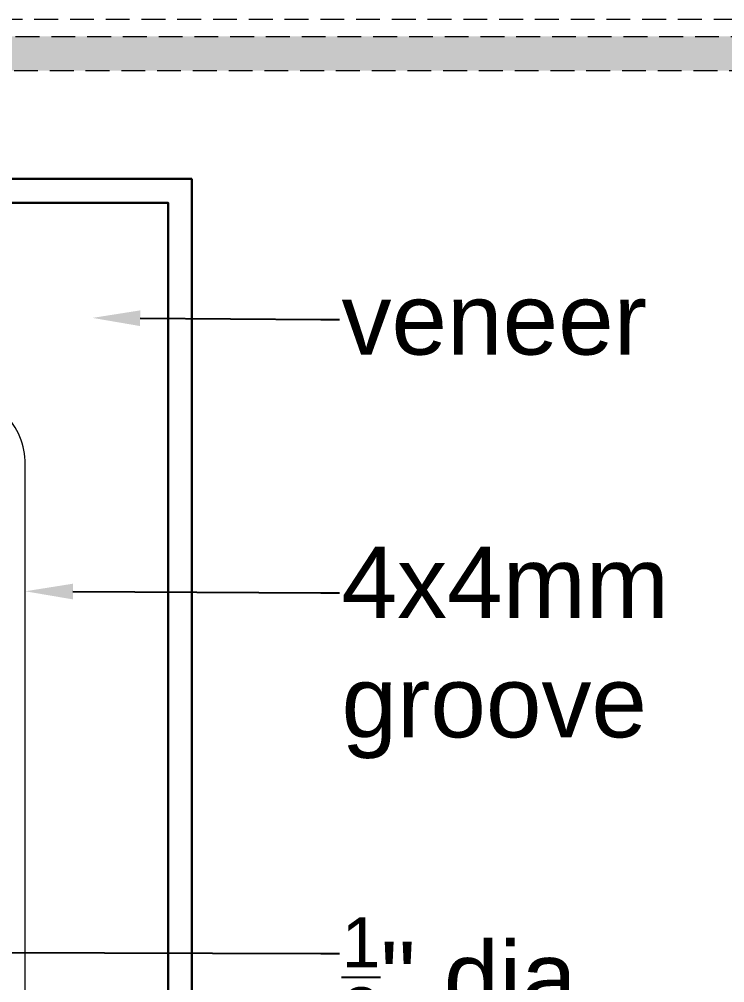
# Model space of a CAD drawing. Header units: millimetres. Extents: x 35877 to 3066687, y -650199 to -40525.
# Drawn here: x 147844.38 to 147873.97, y -180490.22 to -180449.81 of the extents above; entities that cross this region are included whole.
import ezdxf
from ezdxf import colors
from ezdxf.entities.mleader import LeaderData, LeaderLine
from ezdxf.math import Vec2, Vec3

# ---------------------------------------------------------------- set-up
doc = ezdxf.new("R2010")
doc.units = ezdxf.units.MM
doc.header["$MEASUREMENT"] = 0
doc.linetypes.add('DASHEDX2', pattern=[1.5, 1, -0.5])
for name, color, linetype, lineweight in [('Dimension', 10, 'DASHEDX2', 20), ('Elevation 4.5', 206, 'Continuous', 5), ('FURNITURE', 32, 'Continuous', 9), ('LABALLING', 1, 'Continuous', 25)]:
    doc.layers.add(name, color=color, linetype=linetype, lineweight=lineweight)
doc.styles.get("Standard").update_dxf_attribs({"font": 'arial.ttf', "height": 6})

msp = doc.modelspace()

# ---------------------------------------------------------------- hatches: boundary and pattern name
at = {"layer": 'Dimension', "true_color": 0xd39e00, "transparency": 33554687}
h = msp.add_hatch(color=42, dxfattribs=at)
h.paths.add_polyline_path([(147736.225, -180450.532), (147736.225, -180594.568), (147940.858, -180594.568), (147940.858, -180450.532)])
h.paths.add_polyline_path([(147737.661, -180451.968), (147939.422, -180451.968), (147939.422, -180593.132), (147737.661, -180593.132)], flags=16)

# ---------------------------------------------------------------- linework, layer by layer
at = {"layer": 'Dimension', "color": 42, "true_color": 0xd39e00, "transparency": 33554687, "elevation": 0.119}
for points in [[(147735.507, -180449.814), (147941.576, -180449.814), (147941.576, -180595.286), (147735.507, -180595.286)], [(147736.225, -180450.532), (147940.858, -180450.532), (147940.858, -180594.568), (147736.225, -180594.568)], [(147737.661, -180451.968), (147939.422, -180451.968), (147939.422, -180593.132), (147737.661, -180593.132)]]:
    msp.add_lwpolyline(points, close=True, dxfattribs=at)
at = {"layer": 'Elevation 4.5', "color": 18, "lineweight": 30, "true_color": 0x000000, "transparency": 33554687}
for p, q in [((147851.619, -180456.506), (147803.627, -180456.506)), ((147851.627, -180549.465), (147851.619, -180456.506))]:
    msp.add_line(p, q, dxfattribs=at)
msp.add_lwpolyline([(147851.619, -180456.506), (147803.627, -180456.506), (147803.635, -180549.465), (147851.627, -180549.465)], close=True, dxfattribs=at)
at = {"layer": 'FURNITURE', "lineweight": 30, "transparency": 33554687}
msp.add_lwpolyline([(147850.627, -180549.465), (147850.619, -180457.506), (147804.627, -180457.506), (147804.635, -180549.465)], dxfattribs=at)
at = {"layer": 'FURNITURE', "lineweight": 9, "transparency": 33554687}
msp.add_lwpolyline([(147844.627, -180495.366), (147844.627, -180468.471, 0.414214), (147841.627, -180465.471), (147813.63, -180465.471, 0.414214), (147810.63, -180468.471), (147810.63, -180537.465, 0.414214), (147813.63, -180540.465), (147841.627, -180540.465, 0.414214), (147844.627, -180537.465), (147844.627, -180534.566)], format="xyb", dxfattribs=at)

# ---------------------------------------------------------------- leaders
at = {"layer": 'LABALLING', "lineweight": 5, "ltscale": 4, "transparency": 33554687}
ml = msp.add_multileader_mtext('Standard', dxfattribs=at)
ml.set_content('\\A1;veneer', color=256)
ml.set_leader_properties()
ml.build(insert=Vec2(0, 0))
ml.multileader.update_dxf_attribs({"dogleg_length": 28.276, "arrow_head_size": 2})
ctx = ml.context
ctx.base_point, ctx.char_height, ctx.arrow_head_size, ctx.landing_gap_size, ctx.plane_origin = Vec3(147857.805, -180462.403), 3, 2, 0.09, Vec3(147873.702, -180462.403)
notes = []
notes.append((ctx, [(0, (1, 1, 0), (147857.023, -180462.403), (1, 0), 0.782, [(0, [(147847.448, -180462.338)], 0, [])])]))
ctx.mtext.insert, ctx.mtext.flow_direction = Vec3(147857.895, -180460.878), 5
ml = msp.add_multileader_mtext('Standard', dxfattribs=at)
ml.set_content('\\A1;4x4mm \\Pgroove', color=256)
ml.set_leader_properties()
ml.build(insert=Vec2(0, 0))
ml.multileader.update_dxf_attribs({"dogleg_length": 28.276, "arrow_head_size": 2})
ctx = ml.context
ctx.base_point, ctx.char_height, ctx.arrow_head_size, ctx.landing_gap_size, ctx.plane_origin = Vec3(147857.805, -180473.869), 3, 2, 0.09, Vec3(147873.702, -180473.869)
notes.append((ctx, [(0, (1, 1, 0), (147857.023, -180473.869), (1, 0), 0.782, [(0, [(147844.627, -180473.804)], 0, [])])]))
ctx.mtext.insert, ctx.mtext.flow_direction = Vec3(147857.895, -180471.928), 5
ml = msp.add_multileader_mtext('Standard', dxfattribs=at)
ml.set_content('\\A1;{\\H0.7x;\\S1/2;}" dia.\\PMetal rod', color=256)
ml.set_leader_properties()
ml.build(insert=Vec2(0, 0))
ml.multileader.update_dxf_attribs({"dogleg_length": 28.276, "arrow_head_size": 2})
ctx = ml.context
ctx.base_point, ctx.char_height, ctx.arrow_head_size, ctx.landing_gap_size, ctx.plane_origin = Vec3(147857.805, -180488.997), 3, 2, 0.09, Vec3(147873.702, -180488.997)
notes.append((ctx, [(0, (1, 1, 0), (147857.023, -180488.997), (1, 0), 0.782, [(0, [(147838.878, -180488.932)], 0, [])])]))
ctx.mtext.insert, ctx.mtext.flow_direction = Vec3(147857.895, -180487.473), 5
for ctx, leaders in notes:
    for number, flags, end, landing, length, lines in leaders:
        leader = LeaderData()
        leader.index, (leader.has_last_leader_line, leader.has_dogleg_vector, leader.attachment_direction) = number, flags
        leader.last_leader_point, leader.dogleg_vector, leader.dogleg_length = Vec3(end), Vec3(landing), length
        for number, points, colour, breaks in lines:
            line = LeaderLine()
            line.index, line.vertices, line.color, line.breaks = number, Vec3.list(points), colors.encode_raw_color(colour), breaks
            leader.lines.append(line)
        ctx.leaders.append(leader)

doc.saveas('drawing.dxf')
